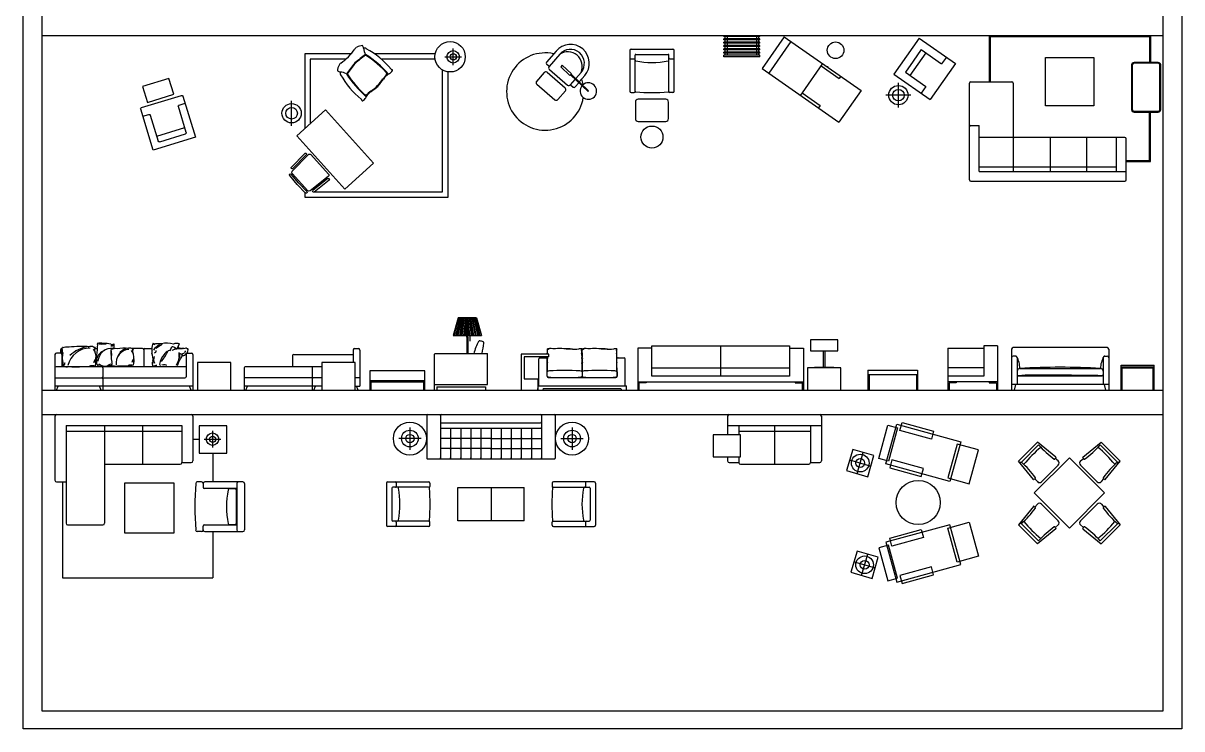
# Model space of a CAD drawing. Header units: inches. Extents: x 3.6 to 46.1, y 10.4 to 35.2.
# Drawn here: x 3.59 to 24.59, y 10.41 to 23.2 of the extents above; entities that cross this region are included whole.
import ezdxf

# ---------------------------------------------------------------- set-up
doc = ezdxf.new("R2010")
doc.units = ezdxf.units.IN
doc.header["$MEASUREMENT"] = 0
for name, color, linetype in [('02', 2, 'Continuous'), ('1', 1, 'Continuous'), ('4', 4, 'Continuous'), ('kadrbm', 4, 'Continuous')]:
    doc.layers.add(name, color=color, linetype=linetype)

# ---------------------------------------------------------------- blocks, each defined once
blk = doc.blocks.new('kadrbm')
at = {"layer": 'kadrbm', "color": 4}
blk.add_lwpolyline([(0, 0), (0, 24.797), (21, 24.797), (21, 0), (0, 0)], close=True, dxfattribs=at)
blk.add_lwpolyline([(20.663, 0.326), (20.663, 24.46), (0.337, 24.46), (0.337, 0.326), (20.663, 0.326)], dxfattribs=at)

msp = doc.modelspace()

# ---------------------------------------------------------------- linework, layer by layer
at = {"layer": '02'}
for p, q in [((19.485, 15.817), (19.524, 15.961)), ((19.524, 15.961), (20.095, 15.804)), ((19.102, 15.314), (19.266, 15.914)), ((19.23, 15.214), (19.428, 15.934)), ((19.266, 15.914), (19.443, 15.865)), ((19.443, 15.865), (19.278, 15.266)), ((19.428, 15.934), (20.589, 15.615)), ((20.056, 15.66), (19.485, 15.817)), ((20.095, 15.804), (20.056, 15.66)), ((20.522, 15.574), (20.353, 14.958)), ((20.589, 15.615), (20.391, 14.896)), ((20.907, 15.468), (20.522, 15.574)), ((20.737, 14.852), (20.907, 15.468)), ((19.278, 15.266), (19.102, 15.314)), ((20.391, 14.896), (19.23, 15.214)), ((19.339, 15.286), (19.299, 15.142)), ((19.299, 15.142), (19.871, 14.985)), ((19.91, 15.129), (19.339, 15.286)), ((19.871, 14.985), (19.91, 15.129)), ((20.353, 14.958), (20.737, 14.852)), ((20.391, 14.112), (19.23, 13.793)), ((20.353, 14.05), (20.737, 14.155)), ((20.589, 13.392), (20.391, 14.112)), ((20.737, 14.155), (20.907, 13.539)), ((19.299, 13.865), (19.871, 14.022)), ((19.339, 13.721), (19.299, 13.865)), ((19.91, 13.878), (19.339, 13.721)), ((19.871, 14.022), (19.91, 13.878)), ((20.522, 13.433), (20.353, 14.05)), ((19.278, 13.742), (19.102, 13.693)), ((19.102, 13.693), (19.266, 13.094)), ((19.23, 13.793), (19.428, 13.073)), ((19.443, 13.142), (19.278, 13.742)), ((20.907, 13.539), (20.522, 13.433)), ((19.428, 13.073), (20.589, 13.392)), ((20.056, 13.347), (19.485, 13.19)), ((20.095, 13.203), (20.056, 13.347)), ((19.266, 13.094), (19.443, 13.142)), ((19.485, 13.19), (19.524, 13.046)), ((19.524, 13.046), (20.095, 13.203))]:
    msp.add_line(p, q, dxfattribs=at)
at = {"layer": '1'}
msp.add_line((17.711, 21.935), (17.683, 21.894), dxfattribs=at)
msp.add_circle((19.816, 14.513), 0.4, dxfattribs=at)
at = {"layer": '4'}
for p, q in [((3.931, 22.977), (24.257, 22.977)), ((16.293, 22.957), (16.293, 22.977)), ((16.943, 22.957), (16.293, 22.957)), ((16.293, 22.897), (16.293, 22.917)), ((16.943, 22.917), (16.293, 22.917)), ((16.943, 22.897), (16.293, 22.897)), ((16.313, 22.957), (16.313, 22.917)), ((16.313, 22.897), (16.313, 22.857)), ((16.353, 22.957), (16.353, 22.917)), ((16.353, 22.897), (16.353, 22.857)), ((16.883, 22.957), (16.883, 22.917)), ((16.883, 22.897), (16.883, 22.857)), ((16.923, 22.957), (16.923, 22.917)), ((16.923, 22.897), (16.923, 22.857)), ((16.943, 22.957), (16.943, 22.977)), ((16.943, 22.897), (16.943, 22.917)), ((17.387, 22.954), (16.986, 22.381)), ((17.387, 22.954), (18.78, 21.981)), ((19.834, 22.928), (19.376, 22.273)), ((19.834, 22.928), (20.49, 22.47)), ((21.108, 22.139), (21.108, 22.977)), ((21.126, 22.139), (21.126, 22.96)), ((21.126, 22.96), (24.007, 22.96)), ((24.007, 22.977), (24.007, 22.487)), ((24.024, 22.977), (24.024, 22.487)), ((11.388, 22.44), (11.388, 22.74)), ((13.251, 22.695), (13.076, 22.49)), ((14.587, 22.707), (14.587, 21.967)), ((14.611, 22.73), (15.37, 22.73)), ((15.394, 21.967), (15.394, 22.707)), ((16.293, 22.837), (16.293, 22.857)), ((16.943, 22.857), (16.293, 22.857)), ((16.943, 22.837), (16.293, 22.837)), ((16.293, 22.777), (16.293, 22.797)), ((16.943, 22.797), (16.293, 22.797)), ((16.943, 22.777), (16.293, 22.777)), ((16.293, 22.717), (16.293, 22.737)), ((16.943, 22.737), (16.293, 22.737)), ((16.943, 22.717), (16.293, 22.717)), ((16.313, 22.837), (16.313, 22.797)), ((16.313, 22.777), (16.313, 22.737)), ((16.313, 22.717), (16.313, 22.677)), ((16.353, 22.837), (16.353, 22.797)), ((16.353, 22.777), (16.353, 22.737)), ((16.353, 22.717), (16.353, 22.677)), ((16.883, 22.837), (16.883, 22.797)), ((16.883, 22.777), (16.883, 22.737)), ((16.883, 22.717), (16.883, 22.677)), ((16.923, 22.837), (16.923, 22.797)), ((16.923, 22.777), (16.923, 22.737)), ((16.923, 22.717), (16.923, 22.677)), ((16.943, 22.837), (16.943, 22.857)), ((16.943, 22.777), (16.943, 22.797)), ((16.943, 22.717), (16.943, 22.737)), ((17.51, 22.868), (17.109, 22.295)), ((19.871, 22.72), (19.727, 22.513)), ((19.871, 22.72), (20.24, 22.462)), ((9.541, 22.645), (8.696, 22.645)), ((8.696, 22.645), (8.696, 21.286)), ((9.442, 22.545), (8.796, 22.545)), ((8.796, 22.545), (8.796, 21.376)), ((11.062, 22.645), (9.962, 22.645)), ((11.06, 22.545), (10.09, 22.545)), ((11.238, 22.59), (11.538, 22.59)), ((13.318, 22.637), (13.127, 22.414)), ((14.603, 22.553), (14.667, 22.553)), ((14.683, 21.968), (14.683, 22.618)), ((14.699, 22.634), (15.282, 22.634)), ((15.298, 21.959), (15.298, 22.618)), ((15.314, 22.553), (15.378, 22.553)), ((16.943, 22.677), (16.293, 22.677)), ((16.293, 22.657), (16.293, 22.677)), ((16.943, 22.657), (16.293, 22.657)), ((16.943, 22.617), (16.293, 22.617)), ((16.293, 22.592), (16.293, 22.617)), ((16.943, 22.592), (16.293, 22.592)), ((16.313, 22.657), (16.313, 22.617)), ((16.353, 22.657), (16.353, 22.617)), ((16.883, 22.657), (16.883, 22.617)), ((16.923, 22.657), (16.923, 22.617)), ((16.943, 22.657), (16.943, 22.677)), ((16.943, 22.592), (16.943, 22.617)), ((19.727, 22.513), (19.585, 22.31)), ((19.953, 22.662), (19.808, 22.454)), ((20.49, 22.47), (20.032, 21.815)), ((20.326, 22.585), (20.24, 22.462)), ((22.121, 21.699), (22.121, 22.579)), ((22.121, 22.579), (23.001, 22.579)), ((23.001, 22.579), (23.001, 21.699)), ((24.167, 22.487), (23.727, 22.487)), ((24.167, 22.474), (23.727, 22.474)), ((11.196, 20.145), (11.196, 22.351)), ((11.296, 20.045), (11.296, 22.317)), ((13.035, 22.305), (12.898, 22.145)), ((13.127, 22.414), (13.079, 22.455)), ((13.088, 22.309), (13.417, 22.029)), ((13.132, 22.36), (13.46, 22.079)), ((13.364, 22.438), (13.337, 22.408)), ((13.337, 22.408), (13.504, 22.253)), ((13.531, 22.282), (13.364, 22.438)), ((13.504, 22.253), (13.531, 22.282)), ((13.523, 22.274), (13.511, 22.261)), ((13.511, 22.261), (13.831, 21.963)), ((13.843, 21.976), (13.523, 22.274)), ((13.609, 22.195), (13.705, 22.307)), ((16.986, 22.381), (18.38, 21.407)), ((18.084, 22.468), (17.711, 21.935)), ((18.055, 22.427), (18.383, 22.198)), ((18.172, 22.42), (18.172, 22.406)), ((19.376, 22.273), (20.032, 21.815)), ((19.585, 22.31), (19.953, 22.052)), ((19.808, 22.454), (19.667, 22.252)), ((23.683, 22.443), (23.683, 21.632)), ((23.696, 22.443), (23.696, 21.632)), ((24.198, 21.632), (24.198, 22.443)), ((24.211, 21.632), (24.211, 22.443)), ((6.235, 22.197), (5.757, 22.05)), ((5.757, 22.05), (5.845, 21.763)), ((6.323, 21.91), (6.235, 22.197)), ((12.902, 22.092), (13.231, 21.811)), ((13.513, 22.084), (13.597, 22.181)), ((13.513, 22.084), (13.562, 22.042)), ((13.597, 22.045), (13.662, 22.121)), ((13.673, 22.134), (13.772, 22.25)), ((18.412, 22.239), (18.383, 22.198)), ((19.457, 21.67), (19.457, 22.12)), ((19.953, 22.052), (19.868, 21.929)), ((20.744, 20.362), (20.744, 22.113)), ((20.771, 22.139), (21.51, 22.139)), ((21.536, 22.113), (21.536, 20.511)), ((5.739, 21.669), (6.461, 21.891)), ((5.845, 21.763), (6.323, 21.91)), ((6.489, 21.876), (6.717, 21.132)), ((13.284, 21.815), (13.421, 21.975)), ((13.831, 21.963), (13.843, 21.976)), ((14.611, 21.943), (14.667, 21.943)), ((15.37, 21.943), (15.314, 21.943)), ((17.711, 21.935), (18.039, 21.706)), ((18.78, 21.981), (18.38, 21.407)), ((19.682, 21.895), (19.232, 21.895)), ((5.952, 20.898), (5.724, 21.642)), ((6.55, 21.221), (6.407, 21.688)), ((6.422, 21.716), (6.528, 21.748)), ((8.459, 21.342, 0), (8.459, 21.792, 0)), ((14.69, 21.77), (14.69, 21.47)), ((15.24, 21.82), (14.74, 21.82)), ((15.29, 21.47), (15.29, 21.77)), ((18.039, 21.706), (18.011, 21.665)), ((23.001, 21.699), (22.121, 21.699)), ((5.763, 21.514), (5.869, 21.547)), ((5.897, 21.532), (6.04, 21.064)), ((8.554, 21.157), (9.072, 21.627)), ((9.072, 21.627), (9.945, 20.664)), ((14.74, 21.42), (15.24, 21.42)), ((23.727, 21.602), (24.167, 21.602)), ((23.727, 21.588), (24.167, 21.588)), ((24.007, 20.71), (24.007, 21.588)), ((24.024, 20.693), (24.024, 21.588)), ((6.014, 21.149), (6.524, 21.306)), ((20.771, 21.347), (20.92, 21.347)), ((20.92, 20.511), (20.92, 21.347)), ((6.717, 21.132), (5.952, 20.898)), ((6.068, 21.05), (6.535, 21.193)), ((9.426, 20.194), (8.554, 21.157)), ((23.56, 21.127), (20.92, 21.127)), ((22.207, 21.127), (22.207, 20.511)), ((22.864, 21.127), (22.864, 20.511)), ((23.41, 20.511), (23.41, 21.127)), ((23.586, 20.362), (23.586, 21.101)), ((8.699, 20.839), (8.458, 20.591)), ((8.47, 20.518), (8.764, 20.819)), ((8.725, 20.814), (8.484, 20.566)), ((8.808, 20.819), (9.127, 20.466)), ((9.945, 20.664), (9.426, 20.194)), ((20.92, 20.599), (23.41, 20.599)), ((23.586, 20.71), (24.007, 20.71)), ((23.586, 20.693), (24.024, 20.693)), ((8.561, 20.274), (8.424, 20.438)), ((8.588, 20.298), (8.452, 20.461)), ((8.754, 20.163), (8.47, 20.477)), ((9.124, 20.422), (8.795, 20.16)), ((9.114, 20.384), (8.844, 20.168)), ((20.92, 20.511), (23.586, 20.511)), ((8.711, 20.121), (8.561, 20.274)), ((8.736, 20.147), (8.588, 20.298)), ((9.137, 20.356), (8.867, 20.14)), ((20.771, 20.335), (23.56, 20.335)), ((8.696, 20.137), (8.696, 20.045)), ((8.696, 20.045), (11.296, 20.045)), ((8.871, 20.145), (11.196, 20.145)), ((11.475, 17.859), (11.385, 17.541)), ((11.408, 17.541), (11.491, 17.859)), ((11.508, 17.859), (11.431, 17.541)), ((11.525, 17.859), (11.455, 17.541)), ((11.81, 17.859), (11.475, 17.859)), ((11.478, 17.541), (11.542, 17.859)), ((11.558, 17.859), (11.502, 17.541)), ((11.525, 17.541), (11.575, 17.859)), ((11.549, 17.541), (11.592, 17.859)), ((11.609, 17.859), (11.572, 17.541)), ((11.595, 17.541), (11.626, 17.859)), ((11.619, 17.541), (11.635, 17.859)), ((11.642, 17.541), (11.642, 17.859)), ((11.666, 17.541), (11.65, 17.859)), ((11.689, 17.541), (11.659, 17.859)), ((11.676, 17.859), (11.713, 17.541)), ((11.736, 17.541), (11.693, 17.859)), ((11.759, 17.541), (11.709, 17.859)), ((11.726, 17.859), (11.783, 17.541)), ((11.806, 17.541), (11.743, 17.859)), ((11.76, 17.859), (11.83, 17.541)), ((11.776, 17.859), (11.853, 17.541)), ((11.877, 17.541), (11.793, 17.859)), ((11.81, 17.859), (11.9, 17.541)), ((11.385, 17.541), (11.9, 17.541)), ((11.635, 17.511), (11.63, 17.541)), ((11.635, 17.511), (11.635, 17.212)), ((11.635, 17.511), (11.65, 17.511)), ((11.65, 17.511), (11.654, 17.541)), ((11.65, 17.511), (11.65, 17.212)), ((11.689, 17.541), (11.689, 17.439)), ((11.689, 17.439), (11.692, 17.439)), ((18.362, 17.462), (17.862, 17.462)), ((17.862, 17.462), (17.862, 17.262)), ((18.362, 17.262), (18.362, 17.462)), ((4.27, 17.222), (4.195, 17.222)), ((4.27, 17.277), (4.27, 17.222)), ((4.295, 17.302), (4.298, 17.302)), ((4.31, 17.231), (4.303, 17.14)), ((4.891, 17.302), (4.932, 17.302)), ((4.942, 17.383), (4.945, 17.383)), ((5.019, 17.385), (5.099, 17.392)), ((5.758, 17.302), (5.563, 17.302)), ((5.781, 17.282), (5.781, 16.972)), ((5.801, 17.302), (5.924, 17.302)), ((6.57, 17.234), (6.57, 17.222)), ((6.57, 17.222), (6.645, 17.222)), ((9.573, 17.277), (9.573, 17.052)), ((9.598, 17.302), (9.673, 17.302)), ((9.698, 17.277), (9.698, 16.622)), ((13.098, 17.297), (13.124, 17.292)), ((13.103, 17.287), (13.105, 17.296)), ((13.124, 17.292), (13.103, 17.287)), ((13.441, 17.291), (13.442, 17.3)), ((13.441, 17.291), (13.482, 17.298)), ((13.551, 17.294), (13.441, 17.291)), ((13.722, 17.297), (13.707, 17.277)), ((13.707, 17.277), (13.711, 17.269)), ((13.722, 17.297), (13.708, 17.263)), ((13.729, 17.297), (13.756, 17.292)), ((13.735, 17.287), (13.736, 17.296)), ((13.756, 17.292), (13.735, 17.287)), ((14.073, 17.291), (14.073, 17.3)), ((14.073, 17.291), (14.114, 17.298)), ((14.183, 17.294), (14.073, 17.291)), ((14.354, 17.297), (14.339, 17.277)), ((14.339, 17.277), (14.343, 17.269)), ((14.354, 17.297), (14.34, 17.263)), ((14.735, 17.312), (14.735, 16.552)), ((14.985, 17.312), (14.735, 17.312)), ((14.985, 16.802), (14.985, 17.352)), ((14.985, 17.352), (17.485, 17.352)), ((16.235, 17.352), (16.235, 16.802)), ((17.485, 17.352), (17.485, 16.802)), ((17.485, 17.312), (17.735, 17.312)), ((17.735, 17.312), (17.735, 16.552)), ((17.862, 17.262), (18.362, 17.262)), ((18.102, 16.962), (18.102, 17.262)), ((18.122, 17.262), (18.122, 16.962)), ((20.354, 17.312), (20.354, 16.552)), ((20.354, 17.312), (21.004, 17.312)), ((21.254, 17.352), (21.004, 17.352)), ((21.004, 17.352), (21.004, 16.802)), ((21.254, 17.352), (21.254, 16.552)), ((21.509, 17.292), (21.509, 16.552)), ((23.239, 17.322), (21.539, 17.322)), ((23.269, 17.292), (23.269, 16.552)), ((4.17, 17.197), (4.17, 16.552)), ((4.295, 17.197), (4.295, 16.972)), ((5.197, 17.215), (5.191, 17.134)), ((6.545, 17.197), (6.545, 16.792)), ((6.67, 17.197), (6.67, 16.552)), ((7.355, 17.052), (6.755, 17.052)), ((6.755, 17.052), (6.755, 16.552)), ((7.355, 16.552), (7.355, 17.052)), ((8.478, 17.177), (8.478, 16.972)), ((8.498, 17.197), (9.573, 17.197)), ((9.609, 17.052), (9.009, 17.052)), ((9.009, 17.052), (9.009, 16.552)), ((9.609, 16.552), (9.609, 17.052)), ((11.051, 16.552), (11.051, 17.202)), ((11.061, 17.212), (12.004, 17.212)), ((12.011, 16.652), (12.011, 17.202)), ((13.121, 17.202), (12.621, 17.202)), ((12.621, 17.202), (12.621, 16.552)), ((13.121, 17.152), (12.671, 17.152)), ((12.671, 17.152), (12.671, 16.752)), ((12.941, 16.632), (12.94, 17.117)), ((12.96, 17.137), (13.07, 17.137)), ((13.022, 17.152), (13.022, 17.137)), ((13.091, 16.802), (13.09, 17.117)), ((13.121, 17.152), (13.121, 17.202)), ((13.729, 17.139), (13.732, 17.211)), ((14.357, 16.802), (14.356, 17.117)), ((14.376, 17.137), (14.486, 17.137)), ((14.507, 16.627), (14.506, 17.117)), ((21.579, 17.167), (21.539, 17.167)), ((21.609, 17.137), (21.609, 16.652)), ((23.169, 17.137), (23.169, 16.652)), ((23.199, 17.167), (23.239, 17.167)), ((6.545, 16.972), (4.19, 16.972)), ((5.038, 16.952), (5.038, 16.792)), ((7.598, 16.952), (7.598, 16.552)), ((9.009, 16.972), (7.618, 16.972)), ((8.83, 16.952), (8.83, 16.792)), ((10.874, 16.902), (9.874, 16.902)), ((9.874, 16.902), (9.874, 16.552)), ((10.874, 16.552), (10.874, 16.902)), ((13.724, 16.882), (13.724, 16.802)), ((14.357, 16.882), (14.357, 16.802)), ((14.985, 16.952), (17.485, 16.952)), ((17.485, 16.802), (14.985, 16.802)), ((18.412, 16.952), (17.812, 16.952)), ((17.812, 16.952), (17.812, 16.552)), ((17.937, 16.962), (17.937, 16.952)), ((18.287, 16.962), (17.937, 16.962)), ((18.287, 16.952), (18.287, 16.962)), ((18.412, 16.552), (18.412, 16.952)), ((18.904, 16.912), (19.804, 16.912)), ((18.904, 16.912), (18.904, 16.552)), ((18.904, 16.832), (19.804, 16.832)), ((18.924, 16.832), (18.924, 16.552)), ((19.784, 16.832), (19.784, 16.552)), ((19.804, 16.912), (19.804, 16.552)), ((21.004, 16.952), (20.354, 16.952)), ((21.004, 16.802), (20.354, 16.802)), ((21.629, 16.812), (23.149, 16.812)), ((21.659, 16.942), (23.119, 16.942)), ((23.495, 17.002), (24.095, 17.002)), ((23.495, 16.552), (23.495, 17.002)), ((23.495, 16.972), (24.095, 16.972)), ((23.515, 16.952), (24.075, 16.952)), ((23.515, 16.552), (23.515, 16.952)), ((24.075, 16.552), (24.075, 16.952)), ((24.095, 16.552), (24.095, 17.002)), ((4.17, 16.772), (6.525, 16.772)), ((6.66, 16.622), (4.17, 16.622)), ((4.2, 16.552), (4.23, 16.622)), ((5.008, 16.552), (4.977, 16.622)), ((5.038, 16.752), (5.038, 16.552)), ((6.64, 16.552), (6.61, 16.622)), ((9.009, 16.772), (7.598, 16.772)), ((9.009, 16.622), (7.608, 16.622)), ((7.628, 16.552), (7.658, 16.622)), ((8.83, 16.752), (8.83, 16.552)), ((8.86, 16.552), (8.89, 16.622)), ((9.698, 16.772), (9.609, 16.772)), ((9.609, 16.622), (9.698, 16.622)), ((9.668, 16.552), (9.638, 16.622)), ((9.874, 16.722), (10.874, 16.722)), ((9.894, 16.702), (10.854, 16.702)), ((9.894, 16.702), (9.894, 16.552)), ((10.854, 16.552), (10.854, 16.702)), ((11.051, 16.652), (12.011, 16.652)), ((11.091, 16.612), (11.971, 16.612)), ((11.091, 16.612), (11.091, 16.552)), ((11.971, 16.612), (11.971, 16.552)), ((12.671, 16.752), (12.921, 16.752)), ((12.921, 16.752), (12.921, 16.552)), ((12.921, 16.627), (14.527, 16.627)), ((13.111, 16.782), (14.337, 16.782)), ((14.527, 16.552), (14.527, 16.627)), ((14.735, 16.702), (17.735, 16.702)), ((14.885, 16.682), (14.755, 16.682)), ((14.755, 16.682), (14.755, 16.552)), ((14.885, 16.702), (14.885, 16.682)), ((17.585, 16.702), (17.585, 16.682)), ((17.585, 16.682), (17.715, 16.682)), ((17.715, 16.682), (17.715, 16.552)), ((21.254, 16.702), (20.354, 16.702)), ((20.504, 16.682), (20.374, 16.682)), ((20.374, 16.682), (20.374, 16.552)), ((20.504, 16.702), (20.504, 16.682)), ((21.104, 16.702), (21.104, 16.682)), ((21.104, 16.682), (21.234, 16.682)), ((21.234, 16.682), (21.234, 16.552)), ((23.269, 16.652), (21.509, 16.652)), ((21.559, 16.552), (21.584, 16.652)), ((23.219, 16.552), (23.194, 16.652)), ((3.931, 16.552), (24.257, 16.552)), ((12.921, 16.552), (12.921, 16.582)), ((13.021, 16.577), (13.011, 16.552)), ((13.021, 16.577), (14.427, 16.577)), ((14.427, 16.577), (14.437, 16.552)), ((3.931, 16.108), (24.257, 16.108)), ((4.17, 16.078), (4.17, 14.918)), ((6.67, 16.078), (6.67, 15.268)), ((10.908, 16.093), (10.908, 15.318)), ((11.158, 16.093), (11.158, 15.323)), ((12.988, 16.093), (12.988, 15.323)), ((13.238, 16.093), (13.238, 15.318)), ((16.362, 16.078), (16.362, 15.74)), ((16.392, 16.108), (18.032, 16.108)), ((18.062, 16.078), (18.062, 15.268)), ((4.37, 15.908), (6.47, 15.908)), ((4.37, 15.908), (4.37, 14.138)), ((4.37, 15.808), (6.47, 15.808)), ((5.07, 15.908), (5.07, 14.138)), ((5.755, 15.908), (5.755, 15.208)), ((6.47, 15.908), (6.47, 15.238)), ((7.284, 15.906), (6.784, 15.906)), ((6.784, 15.906), (6.784, 15.406)), ((7.026, 15.811), (7.026, 15.511)), ((7.284, 15.406), (7.284, 15.906)), ((10.603, 15.874), (10.603, 15.469)), ((11.173, 15.958), (12.973, 15.958)), ((11.173, 15.858), (12.973, 15.858)), ((11.341, 15.858), (11.341, 15.685)), ((11.524, 15.858), (11.524, 15.685)), ((11.707, 15.858), (11.707, 15.685)), ((11.89, 15.858), (11.89, 15.685)), ((12.073, 15.858), (12.073, 15.685)), ((12.256, 15.858), (12.256, 15.685)), ((12.439, 15.858), (12.439, 15.685)), ((12.622, 15.858), (12.622, 15.685)), ((12.805, 15.858), (12.805, 15.685)), ((13.542, 15.874), (13.542, 15.469)), ((16.362, 15.908), (18.062, 15.908)), ((16.562, 15.908), (16.562, 15.74)), ((16.562, 15.808), (17.862, 15.808)), ((17.217, 15.208), (17.217, 15.908)), ((17.862, 15.908), (17.862, 15.238)), ((6.784, 15.656), (6.67, 15.656)), ((6.876, 15.661), (7.176, 15.661)), ((10.806, 15.672), (10.401, 15.672)), ((11.331, 15.675), (11.158, 15.675)), ((11.341, 15.665), (11.341, 15.502)), ((11.514, 15.675), (11.351, 15.675)), ((11.524, 15.665), (11.524, 15.502)), ((11.697, 15.675), (11.534, 15.675)), ((11.707, 15.665), (11.707, 15.502)), ((11.88, 15.675), (11.717, 15.675)), ((11.89, 15.665), (11.89, 15.502)), ((12.063, 15.675), (11.9, 15.675)), ((12.073, 15.665), (12.073, 15.502)), ((12.083, 15.675), (12.246, 15.675)), ((12.256, 15.665), (12.256, 15.502)), ((12.266, 15.675), (12.429, 15.675)), ((12.439, 15.665), (12.439, 15.502)), ((12.449, 15.675), (12.612, 15.675)), ((12.622, 15.665), (12.622, 15.502)), ((12.632, 15.675), (12.795, 15.675)), ((12.805, 15.665), (12.805, 15.502)), ((12.815, 15.675), (12.988, 15.675)), ((13.339, 15.672), (13.744, 15.672)), ((16.597, 15.74), (16.097, 15.74)), ((16.097, 15.74), (16.097, 15.34)), ((16.597, 15.34), (16.597, 15.74)), ((21.633, 15.263), (21.979, 15.61)), ((21.686, 15.246), (21.997, 15.556)), ((22.313, 15.337), (21.979, 15.61)), ((22.798, 15.337), (23.132, 15.61)), ((23.425, 15.246), (23.115, 15.556)), ((23.478, 15.263), (23.132, 15.61)), ((6.784, 15.406), (7.284, 15.406)), ((7.034, 15.406), (7.034, 14.888)), ((11.331, 15.492), (11.158, 15.492)), ((11.341, 15.482), (11.341, 15.323)), ((11.514, 15.492), (11.351, 15.492)), ((11.524, 15.482), (11.524, 15.323)), ((11.697, 15.492), (11.534, 15.492)), ((11.707, 15.482), (11.707, 15.323)), ((11.88, 15.492), (11.717, 15.492)), ((11.89, 15.482), (11.89, 15.323)), ((12.063, 15.492), (11.9, 15.492)), ((12.073, 15.482), (12.073, 15.323)), ((12.083, 15.492), (12.246, 15.492)), ((12.256, 15.482), (12.256, 15.323)), ((12.266, 15.492), (12.429, 15.492)), ((12.439, 15.482), (12.439, 15.323)), ((12.449, 15.492), (12.612, 15.492)), ((12.622, 15.482), (12.622, 15.323)), ((12.632, 15.492), (12.795, 15.492)), ((12.805, 15.482), (12.805, 15.323)), ((12.815, 15.492), (12.988, 15.492)), ((16.097, 15.34), (16.597, 15.34)), ((16.362, 15.34), (16.362, 15.268)), ((16.562, 15.34), (16.562, 15.238)), ((18.629, 15.477), (18.517, 15.093)), ((19.013, 15.365), (18.629, 15.477)), ((18.709, 15.037), (18.821, 15.421)), ((18.901, 14.981), (19.013, 15.365)), ((5.07, 15.208), (6.44, 15.208)), ((6.47, 15.238), (6.64, 15.238)), ((10.918, 15.308), (13.228, 15.308)), ((16.392, 15.238), (16.562, 15.238)), ((16.592, 15.208), (17.832, 15.208)), ((17.862, 15.238), (18.032, 15.238)), ((18.573, 15.285), (18.938, 15.179)), ((21.905, 14.93), (21.633, 15.263)), ((21.919, 14.687), (22.556, 15.323)), ((22.05, 14.888), (22.354, 15.193)), ((22.351, 15.267), (22.298, 15.311)), ((22.556, 15.323), (23.192, 14.687)), ((23.061, 14.888), (22.757, 15.193)), ((22.76, 15.267), (22.813, 15.311)), ((23.206, 14.93), (23.478, 15.263)), ((18.517, 15.093), (18.901, 14.981)), ((21.976, 14.892), (21.932, 14.944)), ((23.135, 14.892), (23.179, 14.944)), ((4.2, 14.888), (4.37, 14.888)), ((4.309, 14.888), (4.309, 13.151)), ((6.33, 14.864), (5.43, 14.864)), ((5.43, 14.864), (5.43, 13.964)), ((6.33, 13.964), (6.33, 14.864)), ((6.826, 14.888), (6.75, 14.888)), ((6.856, 14.858), (6.856, 14.788)), ((7.466, 14.768), (6.876, 14.768)), ((7.576, 14.888), (6.886, 14.888)), ((7.434, 14.762), (7.331, 14.762)), ((7.454, 14.742), (7.454, 14.136)), ((7.466, 14.858), (7.466, 14.018)), ((7.606, 14.858), (7.606, 14.018)), ((10.179, 14.863), (10.179, 14.104)), ((10.203, 14.886), (10.942, 14.886)), ((10.275, 14.774), (10.275, 14.192)), ((10.941, 14.79), (10.291, 14.79)), ((10.357, 14.87), (10.357, 14.806)), ((10.966, 14.863), (10.966, 14.806)), ((11.473, 14.183), (11.473, 14.783)), ((11.473, 14.783), (12.673, 14.783)), ((12.073, 14.783), (12.073, 14.183)), ((12.673, 14.183), (12.673, 14.783)), ((13.179, 14.863), (13.179, 14.806)), ((13.942, 14.886), (13.203, 14.886)), ((13.204, 14.79), (13.854, 14.79)), ((13.788, 14.87), (13.788, 14.806)), ((13.87, 14.774), (13.87, 14.192)), ((13.966, 14.863), (13.966, 14.104)), ((22.556, 14.051), (21.919, 14.687)), ((23.192, 14.687), (22.556, 14.051)), ((21.905, 14.444), (21.633, 14.111)), ((21.976, 14.482), (21.932, 14.43)), ((22.05, 14.486), (22.354, 14.181)), ((23.061, 14.486), (22.757, 14.181)), ((23.135, 14.482), (23.179, 14.43)), ((23.206, 14.444), (23.478, 14.111)), ((4.4, 14.108), (5.04, 14.108)), ((6.856, 14.018), (6.856, 14.088)), ((6.876, 14.108), (7.466, 14.108)), ((7.331, 14.116), (7.434, 14.116)), ((10.942, 14.08), (10.203, 14.08)), ((10.95, 14.176), (10.291, 14.176)), ((10.357, 14.16), (10.357, 14.096)), ((10.966, 14.104), (10.966, 14.16)), ((12.673, 14.183), (11.473, 14.183)), ((13.179, 14.104), (13.179, 14.16)), ((13.195, 14.176), (13.854, 14.176)), ((13.203, 14.08), (13.942, 14.08)), ((13.788, 14.16), (13.788, 14.096)), ((21.633, 14.111), (21.979, 13.764)), ((21.686, 14.128), (21.997, 13.818)), ((22.351, 14.108), (22.298, 14.064)), ((22.76, 14.108), (22.813, 14.064)), ((23.425, 14.128), (23.115, 13.818)), ((23.478, 14.111), (23.132, 13.764)), ((5.43, 13.964), (6.33, 13.964)), ((6.826, 13.988), (6.75, 13.988)), ((6.886, 13.988), (7.576, 13.988)), ((7.034, 13.988), (7.034, 13.151)), ((22.313, 14.037), (21.979, 13.764)), ((22.798, 14.037), (23.132, 13.764)), ((18.709, 13.633), (18.597, 13.249)), ((18.653, 13.441), (19.017, 13.335)), ((19.093, 13.521), (18.709, 13.633)), ((18.789, 13.193), (18.901, 13.577)), ((18.981, 13.137), (19.093, 13.521)), ((18.597, 13.249), (18.981, 13.137)), ((4.309, 13.151), (7.034, 13.151))]:
    msp.add_line(p, q, dxfattribs=at)
for centre, radius in [((11.332, 22.59), 0.275), ((11.388, 22.59), 0.113), ((18.318, 22.709), 0.15), ((11.388, 22.59), 0.0563), ((19.457, 21.895), 0.175), ((19.457, 21.895), 0.105), ((8.459, 21.567, 0), 0.175), ((8.459, 21.567, 0), 0.105), ((14.99, 21.136), 0.2), ((10.603, 15.672), 0.3), ((13.542, 15.672), 0.3), ((7.026, 15.661), 0.113), ((10.603, 15.672), 0.152), ((13.542, 15.672), 0.152), ((7.026, 15.661), 0.0563), ((10.603, 15.672), 0.0759), ((11.341, 15.675), 0.01), ((11.524, 15.675), 0.01), ((11.707, 15.675), 0.01), ((11.89, 15.675), 0.01), ((12.073, 15.675), 0.01), ((12.256, 15.675), 0.01), ((12.439, 15.675), 0.01), ((12.622, 15.675), 0.01), ((12.805, 15.675), 0.01), ((13.542, 15.672), 0.0759), ((11.341, 15.492), 0.01), ((11.524, 15.492), 0.01), ((11.707, 15.492), 0.01), ((11.89, 15.492), 0.01), ((12.073, 15.492), 0.01), ((12.256, 15.492), 0.01), ((12.439, 15.492), 0.01), ((12.622, 15.492), 0.01), ((12.805, 15.492), 0.01), ((18.765, 15.229), 0.16), ((18.765, 15.229), 0.08), ((18.845, 13.385), 0.16), ((18.845, 13.385), 0.08)]:
    msp.add_circle(centre, radius, dxfattribs=at)
for centre, radius, start, end in [((8.744, 23.309), 1.036, 316.0936, 325.9932), ((9.685, 22.674), 0.1, 118.0469, 145.9932), ((9.764, 22.527), 0.267, 94.2341, 118.0469), ((9.615, 22.711), 0.153, 12.4649, 32.6081), ((9.931, 22.736), 0.167, 177.1388, 218.2848), ((9.783, 22.701), 0.047, 49.1421, 112.0314), ((9.108, 21.422), 1.491, 39.305, 61.7726), ((13.512, 22.472), 0.343, 319.4802, 139.4802), ((13.512, 22.472), 0.254, 319.4802, 139.4802), ((13.463, 22.416), 0.265, 335.7404, 123.22), ((14.611, 22.707), 0.0239, 90, 180), ((15.37, 22.707), 0.0239, 0, 90), ((9.408, 22.394), 0.1, 124.6935, 152.6399), ((8.762, 23.328), 1.036, 304.6935, 314.5931), ((12.488, 20.111), 3.731, 140.6254, 144.4543), ((12.488, 20.111), 3.721, 140.6254, 144.3466), ((12.006, 19.623), 3.731, 126.2482, 130.0613), ((12.006, 19.623), 3.721, 126.3561, 130.0613), ((8.703, 20.919), 2.034, 41.9312, 57.3791), ((8.749, 20.981), 1.947, 41.9394, 57.3428), ((13.055, 21.961), 0.7, 77.3963, 350.8638), ((13.095, 22.474), 0.025, 139.4802, 229.4802), ((14.603, 22.569), 0.016, 180, 270), ((14.667, 22.569), 0.016, 270, 0), ((14.699, 22.618), 0.016, 90, 180), ((14.699, 22.53), 0.0156, 178.3563, 270.6808), ((14.99, 23.997), 1.511, 258.8803, 281.1197), ((15.282, 22.618), 0.016, 0, 90), ((15.282, 22.53), 0.016, 270, 0), ((15.314, 22.569), 0.016, 180, 270), ((15.378, 22.569), 0.016, 270, 0), ((23.727, 22.443), 0.044, 90, 180), ((23.727, 22.443), 0.0308, 90, 180), ((24.167, 22.443), 0.044, 0, 90), ((24.167, 22.443), 0.0308, 0, 90), ((9.556, 22.317), 0.267, 152.6399, 176.4526), ((9.371, 22.464), 0.153, 238.0786, 258.2218), ((9.383, 22.296), 0.047, 158.6553, 221.5447), ((9.35, 22.147), 0.167, 52.402, 93.5479), ((10.653, 22.986), 1.491, 208.9141, 231.3817), ((11.152, 23.397), 2.034, 213.3076, 228.7555), ((11.091, 23.35), 1.947, 213.344, 228.7473), ((10.551, 21.873), 0.541, 130.8465, 143.6254), ((10.549, 21.875), 0.527, 129.6001, 143.6919), ((10.219, 22.302), 0.0235, 263.6461, 316.5282), ((10.058, 22.507), 0.285, 308.8946, 324.3038), ((10.295, 22.408), 0.0527, 230.7964, 256.3216), ((10.28, 22.347), 0.01, 324.3038, 75.5886), ((13.064, 22.28), 0.0381, 49.4802, 139.4802), ((13.156, 22.389), 0.0381, 139.4802, 229.4802), ((9.351, 22.776), 0.973, 303.9852, 313.3305), ((9.351, 22.776), 0.983, 303.9852, 313.3305), ((9.302, 22.727), 0.973, 317.3563, 326.7015), ((9.302, 22.727), 0.983, 317.3563, 326.7015), ((12.927, 22.121), 0.0381, 139.4802, 229.4802), ((13.485, 22.108), 0.0381, 229.4802, 319.4802), ((13.837, 21.97), 0.15, 140.369, 133.6125), ((13.055, 21.961), 0.7, 10.3912, 18.7902), ((20.771, 22.113), 0.0264, 90, 180), ((21.51, 22.113), 0.0264, 0, 90), ((9.58, 22.024), 0.285, 306.3829, 321.7921), ((9.788, 21.865), 0.0235, 314.1585, 7.0406), ((10.22, 21.538), 0.541, 127.0613, 139.8403), ((10.218, 21.54), 0.527, 126.9948, 141.0866), ((13.392, 22), 0.0381, 319.4802, 49.4802), ((13.578, 22.061), 0.025, 229.4802, 319.4802), ((14.611, 21.967), 0.0239, 180, 270), ((14.667, 21.959), 0.016, 270, 0), ((14.699, 21.968), 0.016, 180, 270), ((14.699, 21.968), 0.016, 180, 270), ((14.99, 25.527), 3.586, 265.3378, 274.6622), ((15.282, 21.968), 0.016, 270, 0), ((15.314, 21.959), 0.016, 180, 270), ((15.37, 21.967), 0.0239, 270, 0), ((9.683, 21.787), 0.0527, 15.0982, 40.6233), ((9.743, 21.803), 0.01, 195.0982, 306.3829), ((13.255, 21.84), 0.0381, 229.4802, 319.4802), ((14.74, 21.77), 0.05, 90, 180), ((15.24, 21.77), 0.05, 0, 90), ((23.727, 21.632), 0.044, 180, 270), ((23.727, 21.632), 0.0308, 180, 270), ((24.167, 21.632), 0.044, 270, 0), ((24.167, 21.632), 0.0308, 270, 0), ((14.74, 21.47), 0.05, 180, 270), ((15.24, 21.47), 0.05, 270, 0), ((20.771, 21.321), 0.0264, 90, 180), ((21.563, 21.154), 0.0264, 180, 270), ((23.56, 21.101), 0.0264, 0, 90), ((20.771, 20.362), 0.0264, 180, 270), ((23.56, 20.362), 0.0264, 270, 0), ((12.744, 16.942), 1.021, 151.2014, 164.6501), ((11.867, 17.424), 0.02, 82.2435, 151.2014), ((11.84, 17.228), 0.217, 64.7555, 82.2435), ((4.195, 17.197), 0.025, 90, 180), ((4.295, 17.277), 0.025, 90, 180), ((4.27, 17.197), 0.025, 0, 90), ((4.547, 17.253), 0.254, 163.8787, 192.9005), ((4.151, 17.249), 0.158, 340.6985, 12.6718), ((4.404, 17.048), 0.283, 85.446, 111.042), ((4.309, 17.301), 0.0238, 49.2978, 103.0547), ((4.807, 16.9), 0.413, 89.9626, 166.4948), ((4.664, 14.785), 2.556, 87.0579, 95.3385), ((4.863, 16.741), 0.606, 99.3898, 134.2388), ((4.826, 17.264), 0.0792, 33.483, 131.7975), ((4.709, 17.161), 0.205, 348.8041, 40.1072), ((4.798, 17.032), 0.305, 70.783, 75.5337), ((4.983, 17.275), 0.0962, 151.8377, 195.3936), ((5.756, 17.156), 0.832, 171.2211, 184.8354), ((5.159, 17.043), 0.245, 111.7762, 163.3964), ((5.181, 17.303), 0.249, 158.958, 184.554), ((4.958, 17.387), 0.0209, 166.9453, 220.7022), ((5, 17.177), 0.224, 77.0995, 106.1213), ((5.192, 17.06), 0.245, 82.0612, 176.1231), ((5.004, 17.526), 0.139, 257.3282, 289.3015), ((5.086, 17.073), 0.324, 73.1711, 96.4941), ((5.203, 17.423), 0.0463, 240.9404, 314.7136), ((5.406, 17.234), 0.224, 163.8787, 192.9005), ((5.191, 17.39), 0.0408, 259.601, 344.0943), ((5.2, 17.335), 0.0222, 68.6283, 136.3673), ((5.057, 17.23), 0.139, 340.6985, 12.6718), ((5.28, 17.053), 0.249, 85.446, 111.042), ((5.196, 17.276), 0.0209, 49.2978, 103.0547), ((4.997, 17.318), 0.249, 355.7, 16.9547), ((5.523, 17.042), 0.245, 93.8769, 187.9388), ((5.426, 16.478), 0.832, 85.1646, 98.7789), ((5.539, 17.074), 0.245, 106.6036, 158.2238), ((5.524, 17.244), 0.0697, 33.483, 131.7975), ((5.421, 17.152), 0.18, 348.8041, 40.1072), ((5.499, 17.039), 0.269, 70.783, 75.5337), ((5.662, 17.253), 0.0847, 151.8377, 195.3936), ((5.759, 17.279), 0.0225, 6.3579, 90.9661), ((5.801, 17.282), 0.02, 90, 180), ((6.09, 17.311), 0.165, 146.7877, 185.3274), ((5.881, 17.27), 0.0508, 355.3322, 29.753), ((6.197, 17.234), 0.271, 169.9942, 187.7215), ((5.669, 17.115), 0.278, 351.9876, 22.146), ((5.881, 17.218), 0.0508, 340.0364, 14.4572), ((5.982, 17.405), 0.0308, 187.283, 268.3527), ((6.204, 17.095), 0.308, 117.4344, 144.2025), ((6.049, 16.72), 0.669, 85.7764, 97.6635), ((5.968, 17.263), 0.0392, 279.3958, 10.44), ((6.849, 16.149), 1.432, 121.0289, 126.3104), ((5.186, 17.787), 1.162, 321.7122, 331.9416), ((6.204, 17.055), 0.348, 71.0739, 107.5747), ((6.268, 17.13), 0.137, 118.1839, 149.9705), ((6.263, 17.196), 0.0762, 87.1577, 154.7043), ((5.837, 17.49), 0.476, 331.2829, 341.1482), ((6.295, 17.313), 0.0237, 54.205, 107.8646), ((6.449, 16.892), 0.409, 86.251, 112.9558), ((6.238, 17.12), 0.224, 54.7043, 71.7089), ((6.378, 17.234), 0.163, 71.8641, 111.8997), ((6.408, 16.884), 0.423, 78.9134, 99.3904), ((7.128, 16.921), 0.837, 152.4017, 152.608), ((7.093, 17.125), 0.727, 160.5896, 165.6069), ((6.475, 17.336), 0.0704, 131.987, 191.4586), ((6.362, 17.297), 0.0508, 10.1563, 29.753), ((-11.958, 15.63), 18.449, 4.7106, 4.9839), ((5.385, 17.159), 1.038, 359.0749, 4.0283), ((6.174, 17.999), 0.847, 289.4872, 294.135), ((6.488, 17.121), 0.182, 84.4699, 96.9261), ((6.54, 17.234), 0.075, 88.5744, 120.8545), ((6.601, 17.216), 0.081, 147.1945, 173.6132), ((6.501, 17.283), 0.0845, 292.6963, 357.4063), ((6.539, 17.26), 0.0491, 63.3236, 88.1408), ((6.57, 17.197), 0.025, 90, 180), ((6.58, 17.321), 0.0253, 221.9306, 246.7617), ((6.555, 17.251), 0.0503, 54.7478, 78.0378), ((6.567, 17.284), 0.0183, 345.1664, 27.3139), ((6.645, 17.197), 0.025, 0, 90), ((9.598, 17.277), 0.025, 90, 180), ((9.673, 17.277), 0.025, 0, 90), ((3.716, 18.745), 8.337, 349.4032, 350.74), ((11.925, 17.407), 0.02, 350.74, 64.7555), ((13.132, 17.211), 0.0418, 161.2494, 193.544), ((12.539, 17.297), 0.559, 351.6419, 0.3957), ((13.141, 16.556), 0.746, 83.2718, 93.3546), ((13.329, 14.074), 3.228, 86.8074, 92.2363), ((13.587, 18.166), 0.873, 264.845, 275.155), ((13.705, 17.006), 0.294, 86.6641, 97.6265), ((13.963, 17.193), 0.248, 172.5986, 192.5596), ((13.163, 17.297), 0.559, 351.6419, 0.2153), ((13.17, 17.297), 0.559, 351.6419, 0.3957), ((13.97, 17.193), 0.248, 172.5986, 192.5596), ((13.773, 16.556), 0.746, 83.2718, 93.3546), ((13.961, 14.074), 3.228, 86.8074, 92.2363), ((14.219, 18.166), 0.873, 264.845, 275.155), ((14.337, 17.006), 0.294, 86.6641, 97.6265), ((14.594, 17.193), 0.248, 172.5986, 192.5596), ((13.795, 17.297), 0.559, 351.6419, 0.2153), ((21.539, 17.292), 0.03, 90, 180), ((23.239, 17.292), 0.03, 0, 90), ((4.666, 17.155), 0.369, 173.5059, 196.8289), ((4.267, 17.023), 0.0526, 315.2864, 29.0596), ((4.305, 17.036), 0.0463, 285.9057, 10.399), ((4.368, 17.026), 0.0252, 133.6327, 201.3717), ((5.024, 17.011), 0.158, 136.1601, 168.1334), ((5.059, 17.069), 0.158, 160.6985, 192.6718), ((4.662, 17.064), 0.254, 344.9429, 12.9005), ((4.99, 17.059), 0.0697, 138.2025, 236.517), ((5.194, 17.084), 0.269, 194.4663, 199.217), ((5.081, 17.162), 0.18, 229.8928, 281.1959), ((5.213, 16.885), 0.139, 101.8666, 133.8399), ((5.51, 17.148), 0.324, 173.5059, 196.8289), ((5.159, 17.031), 0.0463, 315.2864, 29.0596), ((5.698, 17.021), 0.139, 136.1601, 168.1334), ((5.729, 17.072), 0.139, 160.6985, 192.6718), ((5.58, 16.722), 0.478, 87.6554, 88.1968), ((5.38, 17.068), 0.224, 344.9429, 12.9005), ((6.002, 17.044), 0.0664, 150.6042, 192.8834), ((5.888, 17.04), 0.0508, 341.9049, 16.3256), ((5.704, 16.935), 0.248, 8.641, 20.9762), ((6.104, 17.101), 0.146, 155.9621, 206.4139), ((6.455, 16.942), 0.398, 140.0949, 168.5082), ((6.114, 17.035), 0.0509, 194.8559, 230.6154), ((6.128, 17.093), 0.0842, 253.7832, 288.0634), ((7.007, 16.717), 0.7, 150.5637, 156.388), ((6.252, 17.086), 0.164, 327.5501, 348.2379), ((6.711, 16.994), 0.321, 152.0016, 167.9784), ((1.008, 19.606), 5.977, 334.4125, 335.4185), ((6.904, 17.126), 0.481, 169.5657, 177.9766), ((6.427, 17.175), 0.0379, 40.6183, 85.153), ((6.243, 17.282), 0.258, 321.0232, 340.2953), ((6.49, 17.206), 0.0294, 229.3531, 277.308), ((6.483, 17.241), 0.0678, 271.4198, 334.0954), ((8.498, 17.177), 0.02, 90, 180), ((11.061, 17.202), 0.01, 90, 180), ((12.001, 17.202), 0.01, 0, 90), ((12.96, 17.117), 0.02, 90, 180), ((13.07, 17.117), 0.02, 0, 90), ((13.257, 17.085), 0.165, 166.8613, 193.1387), ((12.267, 16.988), 0.832, 352.7065, 4.0656), ((14.246, 17.261), 1.155, 185.4163, 186.0515), ((12.91, 17.131), 0.187, 357.3783, 2.6217), ((13.882, 17.085), 0.165, 166.8613, 193.1387), ((13.534, 17.131), 0.187, 357.3783, 2.6217), ((4.041, 16.883), 9.682, 0.0122, 0.9737), ((13.889, 17.085), 0.165, 166.8613, 193.1387), ((12.899, 16.988), 0.832, 352.7065, 4.0656), ((13.541, 17.131), 0.187, 357.3783, 2.6217), ((14.513, 17.085), 0.165, 166.8613, 193.1387), ((14.166, 17.131), 0.187, 357.3783, 2.6217), ((4.673, 16.883), 9.682, 0.0122, 0.9737), ((14.376, 17.117), 0.02, 90, 180), ((14.486, 17.117), 0.02, 0, 90), ((21.539, 17.137), 0.03, 90, 180), ((21.579, 17.137), 0.03, 45, 90), ((21.204, 16.934), 0.455, 0.9576, 29.4636), ((21.579, 17.137), 0.03, 0, 11.7666), ((23.574, 16.934), 0.455, 150.5364, 179.0424), ((23.199, 17.137), 0.03, 168.2334, 180), ((23.199, 17.137), 0.03, 90, 135), ((23.239, 17.137), 0.03, 0, 90), ((4.19, 16.952), 0.02, 90, 180), ((4.387, 17.256), 0.283, 253.0453, 278.6414), ((4.557, 19.551), 2.577, 267.1573, 275.3163), ((4.819, 17.266), 0.283, 265.446, 288.3683), ((4.854, 16.668), 0.322, 86.3841, 100.3769), ((4.981, 16.921), 0.0847, 74.6064, 118.1623), ((5.018, 16.952), 0.02, 0, 90), ((5.162, 16.854), 0.139, 77.3282, 109.3015), ((5.166, 17.203), 0.224, 257.0995, 285.0571), ((5.265, 17.236), 0.249, 253.0453, 278.6414), ((5.37, 17.82), 0.832, 265.3085, 278.7789), ((5.548, 16.719), 0.283, 86.3841, 100.3769), ((5.517, 17.245), 0.249, 265.446, 288.3683), ((6.031, 16.861), 0.139, 96.1622, 125.99), ((6.146, 16.894), 0.115, 63.1837, 93.6433), ((7.618, 16.952), 0.02, 90, 180), ((8.85, 16.952), 0.02, 90, 180), ((13.151, 16.802), 0.1, 101.8005, 127.0528), ((13.151, 16.883), 0.1, 232.9472, 274.3617), ((13.111, 16.802), 0.02, 180, 270), ((13.407, 6.05), 10.854, 88.5394, 91.4606), ((13.663, 16.882), 0.1, 265.6383, 307.0528), ((13.663, 16.802), 0.1, 52.9472, 78.1995), ((13.784, 16.802), 0.1, 101.8005, 127.0528), ((13.784, 16.882), 0.1, 232.9472, 274.3617), ((14.041, 6.05), 10.854, 88.5394, 91.4606), ((14.297, 16.882), 0.1, 265.6383, 307.0528), ((14.297, 16.802), 0.1, 52.9472, 78.1995), ((14.337, 16.802), 0.02, 270, 0), ((21.659, 16.892), 0.05, 90, 180), ((21.629, 16.832), 0.02, 180, 270), ((21.884, 13.566), 3.256, 90, 94.4915), ((22.416, 3.915), 13.049, 86.9104, 93.3245), ((21.884, -63.165), 79.987, 89.09399, 90.00017), ((23.119, 16.892), 0.05, 0, 90), ((23.149, 16.832), 0.02, 270, 0), ((5.018, 16.792), 0.02, 270, 0), ((5.018, 16.752), 0.02, 0, 90), ((6.525, 16.792), 0.02, 270, 0), ((6.66, 16.632), 0.01, 270, 0), ((7.608, 16.632), 0.01, 180, 270), ((8.85, 16.792), 0.02, 180, 270), ((8.85, 16.752), 0.02, 90, 180), ((4.2, 16.078), 0.03, 90, 180), ((6.64, 16.078), 0.03, 0, 90), ((10.923, 16.093), 0.015, 90, 180), ((11.143, 16.093), 0.015, 0, 90), ((11.173, 16.093), 0.015, 90, 180), ((11.173, 15.973), 0.015, 180, 270), ((12.973, 16.093), 0.015, 0, 90), ((12.973, 15.973), 0.015, 270, 0), ((13.003, 16.093), 0.015, 90, 180), ((13.223, 16.093), 0.015, 0, 90), ((16.392, 16.078), 0.03, 90, 180), ((18.032, 16.078), 0.03, 0, 90), ((11.173, 15.873), 0.015, 180, 270), ((12.973, 15.873), 0.015, 270, 0), ((23.535, 16.975), 2.092, 222.6775, 233.1426), ((21.577, 16.975), 2.092, 306.8574, 317.3225), ((23.606, 13.643), 2.441, 129.9883, 140.1886), ((22.375, 15.266), 0.089, 134.3746, 154.8525), ((22.31, 15.334), 0.005, 314.3746, 50.1019), ((22.802, 15.334), 0.005, 129.8981, 225.6254), ((22.736, 15.266), 0.089, 25.1475, 45.6254), ((21.506, 13.643), 2.441, 39.8114, 50.0117), ((6.44, 15.238), 0.03, 270, 0), ((6.64, 15.268), 0.03, 270, 0), ((10.918, 15.318), 0.01, 180, 270), ((11.143, 15.323), 0.015, 270, 0), ((11.173, 15.323), 0.015, 180, 270), ((11.326, 15.323), 0.015, 270, 0), ((11.356, 15.323), 0.015, 180, 270), ((11.509, 15.323), 0.015, 270, 0), ((11.539, 15.323), 0.015, 180, 270), ((11.692, 15.323), 0.015, 270, 0), ((11.722, 15.323), 0.015, 180, 270), ((11.875, 15.323), 0.015, 270, 0), ((11.905, 15.323), 0.015, 180, 270), ((12.058, 15.323), 0.015, 270, 0), ((12.088, 15.323), 0.015, 180, 270), ((12.241, 15.323), 0.015, 270, 0), ((12.271, 15.323), 0.015, 180, 270), ((12.424, 15.323), 0.015, 270, 0), ((12.454, 15.323), 0.015, 180, 270), ((12.607, 15.323), 0.015, 270, 0), ((12.637, 15.323), 0.015, 180, 270), ((12.79, 15.323), 0.015, 270, 0), ((12.82, 15.323), 0.015, 180, 270), ((12.973, 15.323), 0.015, 270, 0), ((13.003, 15.323), 0.015, 180, 270), ((13.228, 15.318), 0.01, 270, 0), ((16.392, 15.268), 0.03, 180, 270), ((16.592, 15.238), 0.03, 180, 270), ((17.832, 15.238), 0.03, 270, 0), ((18.032, 15.268), 0.03, 270, 0), ((21.671, 15.29), 0.0465, 215.0215, 289.3027), ((20.268, 13.708), 2.092, 36.8569, 47.3219), ((22.286, 15.308), 0.01, 232.3954, 334.8525), ((22.319, 15.228), 0.05, 314.9997, 50.1019), ((22.792, 15.228), 0.05, 129.8981, 225.0003), ((22.825, 15.308), 0.01, 205.1475, 307.6046), ((24.843, 13.708), 2.092, 132.6781, 143.1431), ((23.44, 15.29), 0.0465, 250.6973, 324.9785), ((4.2, 14.918), 0.03, 180, 270), ((21.909, 14.933), 0.005, 219.8976, 315.6249), ((21.976, 14.867), 0.089, 115.1469, 135.6249), ((21.934, 14.957), 0.01, 295.1469, 37.604), ((23.177, 14.957), 0.01, 142.396, 244.8531), ((23.135, 14.867), 0.089, 44.3751, 64.8531), ((23.202, 14.933), 0.005, 224.3751, 320.1024), ((12.98, 14.439), 6.273, 176.1449, 183.8651), ((6.75, 14.858), 0.03, 90, 175.182), ((6.826, 14.858), 0.03, 0, 90), ((6.886, 14.858), 0.0298, 90, 180), ((6.876, 14.788), 0.02, 180, 270), ((8.604, 14.437), 1.328, 166.729, 193.271), ((7.331, 14.742), 0.02, 90, 180), ((7.434, 14.742), 0.02, 0, 90), ((7.496, 14.858), 0.0298, 90, 180), ((7.576, 14.858), 0.0298, 0, 90), ((10.203, 14.863), 0.0239, 90, 180), ((10.291, 14.774), 0.016, 90, 180), ((10.341, 14.87), 0.016, 0, 90), ((10.341, 14.806), 0.016, 270, 0), ((10.379, 14.775), 0.0156, 359.3192, 91.6437), ((8.912, 14.483), 1.511, 348.8803, 11.1197), ((10.941, 14.775), 0.016, 0, 90), ((10.942, 14.863), 0.0239, 0, 90), ((10.95, 14.806), 0.016, 270, 0), ((7.383, 14.483), 3.586, 355.3378, 4.6622), ((16.762, 14.483), 3.586, 175.3378, 184.6622), ((13.203, 14.863), 0.0239, 90, 180), ((13.195, 14.806), 0.016, 180, 270), ((13.204, 14.774), 0.016, 90, 180), ((15.233, 14.483), 1.511, 168.8803, 191.1197), ((13.766, 14.775), 0.0156, 88.3563, 180.6808), ((13.804, 14.87), 0.016, 90, 180), ((13.804, 14.806), 0.016, 180, 270), ((13.854, 14.774), 0.016, 0, 90), ((13.942, 14.863), 0.0239, 0, 90), ((22.015, 14.924), 0.05, 219.8976, 314.9997), ((23.097, 14.924), 0.05, 225.0003, 320.1024), ((22.015, 14.45), 0.05, 45.0003, 140.1024), ((23.097, 14.45), 0.05, 39.8976, 134.9997), ((20.268, 15.666), 2.092, 312.6781, 323.1431), ((21.909, 14.441), 0.005, 44.3751, 140.1024), ((21.976, 14.507), 0.089, 224.3751, 244.8531), ((21.934, 14.417), 0.01, 322.396, 64.8531), ((23.177, 14.417), 0.01, 115.1469, 217.604), ((24.843, 15.666), 2.092, 216.8569, 227.3219), ((23.135, 14.507), 0.089, 295.1469, 315.6249), ((23.202, 14.441), 0.005, 39.8976, 135.6249), ((4.4, 14.138), 0.03, 180, 270), ((5.04, 14.138), 0.03, 270, 0), ((6.876, 14.088), 0.02, 90, 180), ((7.331, 14.136), 0.02, 180, 270), ((7.434, 14.136), 0.02, 270, 0), ((10.203, 14.104), 0.0239, 180, 270), ((10.291, 14.192), 0.016, 180, 270), ((10.341, 14.16), 0.016, 0, 90), ((10.341, 14.096), 0.016, 270, 0), ((10.379, 14.192), 0.016, 270, 0), ((10.941, 14.192), 0.016, 270, 0), ((10.942, 14.104), 0.0239, 270, 0), ((10.95, 14.16), 0.016, 0, 90), ((13.195, 14.16), 0.016, 90, 180), ((13.203, 14.104), 0.0239, 180, 270), ((13.204, 14.192), 0.016, 180, 270), ((13.766, 14.192), 0.016, 180, 270), ((13.804, 14.16), 0.016, 90, 180), ((13.804, 14.096), 0.016, 180, 270), ((13.854, 14.192), 0.016, 270, 0), ((13.942, 14.104), 0.0239, 270, 0), ((21.671, 14.084), 0.0465, 70.6973, 144.9785), ((23.606, 15.732), 2.441, 219.8114, 230.0117), ((23.535, 12.4), 2.092, 126.8574, 137.3225), ((22.286, 14.066), 0.01, 25.1475, 127.6046), ((22.319, 14.146), 0.05, 309.8981, 45.0003), ((22.792, 14.146), 0.05, 134.9997, 230.1019), ((22.825, 14.066), 0.01, 52.3954, 154.8525), ((21.577, 12.4), 2.092, 42.6775, 53.1426), ((21.506, 15.732), 2.441, 309.9883, 320.1886), ((23.44, 14.084), 0.0465, 35.0215, 109.3027), ((6.75, 14.018), 0.03, 184.057, 270), ((6.826, 14.018), 0.03, 270, 0), ((6.886, 14.018), 0.0298, 180, 270), ((7.496, 14.018), 0.0298, 180, 270), ((7.576, 14.018), 0.0298, 270, 0), ((22.375, 14.108), 0.089, 205.1475, 225.6254), ((22.31, 14.041), 0.005, 309.8981, 45.6254), ((22.802, 14.041), 0.005, 134.3746, 230.1019), ((22.736, 14.108), 0.089, 314.3746, 334.8525)]:
    msp.add_arc(centre, radius, start, end, dxfattribs=at)
at = {"layer": '4', "extrusion": (0, 0, -1)}
for centre, major_axis, start_param, end_param in [((6.468, 21.869), (0.0157, 0.0157), -1.082772, 0.488025), ((5.745, 21.648), (0.0157, 0.0157), 3.629617, 5.200414), ((6.428, 21.695), (0.0157, 0.0157), 3.629617, 5.200414), ((5.876, 21.525), (0.0157, 0.0157), -1.082772, 0.488025), ((6.529, 21.214), (0.0157, 0.0157), 0.488025, 2.058821), ((6.061, 21.071), (0.0157, 0.0157), 2.058821, 3.629617), ((8.712, 20.826), (-0.0127, 0.0127), 6.269973, 9.411566), ((8.785, 20.798), (0.0212, 0.0212), 4.699177, 6.332392), ((8.471, 20.579), (0.0127, 0.0127), 1.557584, 4.699177), ((8.438, 20.449), (0.0127, 0.0127), 3.235472, 6.377065), ((8.492, 20.497), (0.0212, 0.0212), 3.190799, 4.699177), ((9.126, 20.37), (0.0127, 0.0127), -1.459171, 1.682422), ((9.105, 20.446), (-0.0212, 0.0212), 1.620003, 3.253218), ((8.776, 20.183), (0.0212, 0.0212), 1.682422, 3.190799), ((8.856, 20.154), (0.0127, 0.0127), 1.682422, 4.824014), ((8.723, 20.134), (-0.0127, 0.0127), 1.57533, 4.716923)]:
    msp.add_ellipse(centre, major_axis=major_axis, ratio=1, start_param=start_param, end_param=end_param, dxfattribs=at)

# ---------------------------------------------------------------- block references
at = {"layer": 'kadrbm'}
msp.add_blockref('kadrbm', (3.594, 10.413), dxfattribs=at)

doc.saveas('drawing.dxf')
